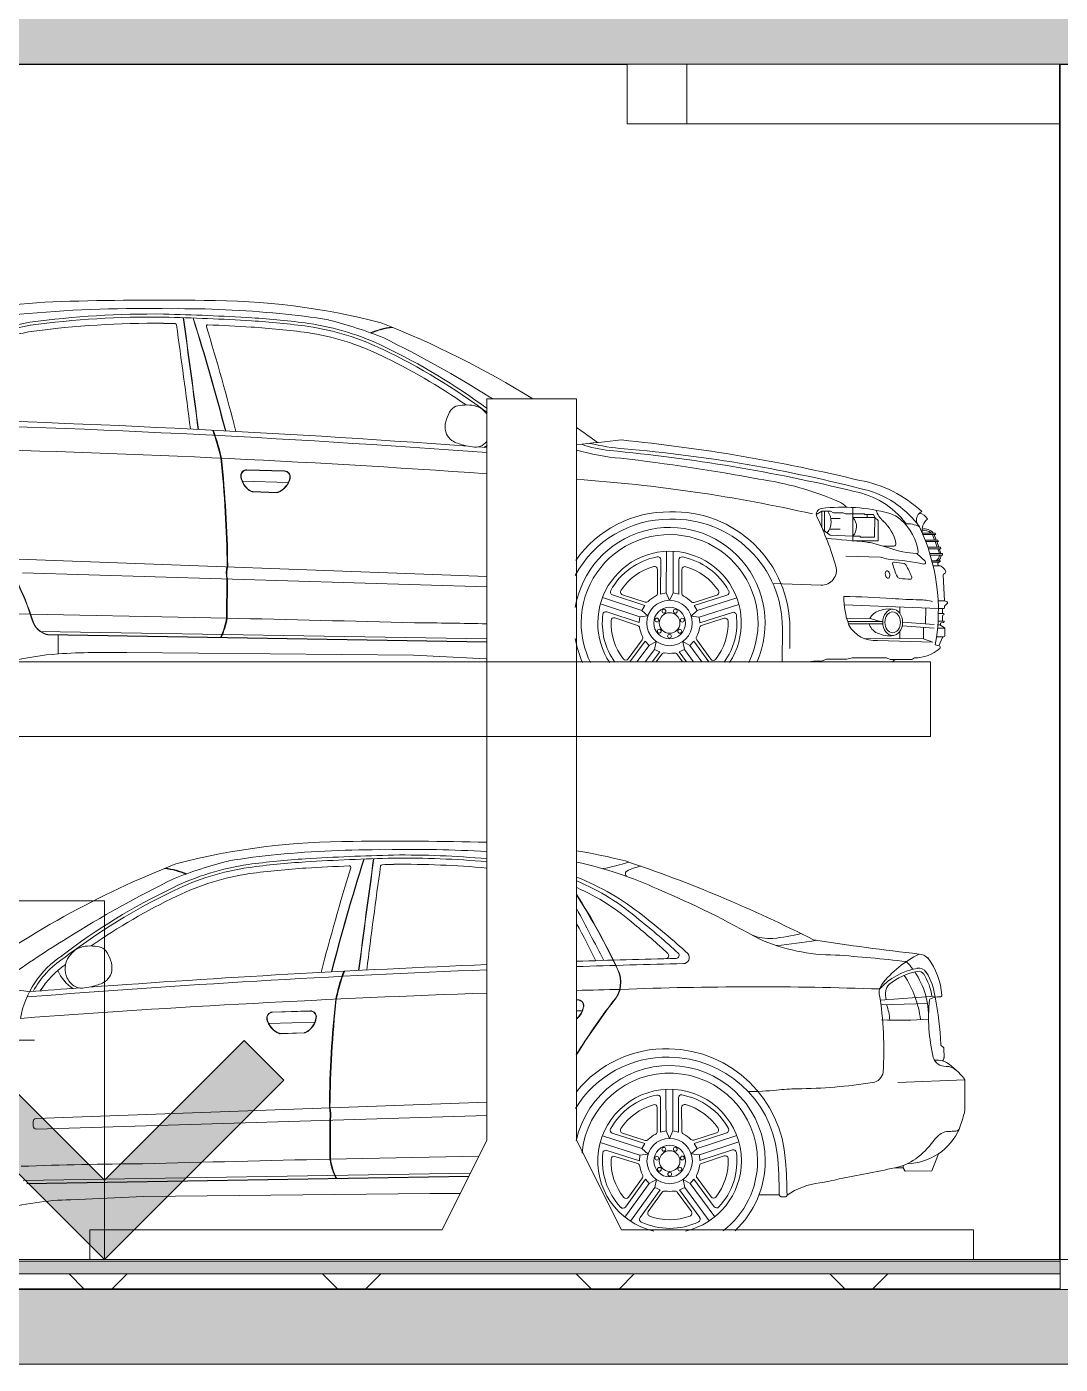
# Model space of a CAD drawing. Header units: millimetres. Extents: x -37960 to 31006, y -24503 to 30326.
# Drawn here: x -27991 to -24533, y -10700 to -6225 of the extents above; entities that cross this region are included whole.
import ezdxf

# ---------------------------------------------------------------- set-up
doc = ezdxf.new("R2010")
doc.units = ezdxf.units.MM
for name, color, linetype, lineweight in [('Высотные отметки', 7, 'Continuous', 9), ('Общие ребра', 7, 'Continuous', 9), ('Отделка 1 _4_-1', 7, 'Continuous', 9), ('Отделка 2 _5_-1', 7, 'Continuous', 9), ('Перекрытия', 7, 'Continuous', 9), ('Стены', 7, 'Continuous', 9), ('Структура _1_', 7, 'Continuous', 18), ('Фундамент несущей конструкции', 7, 'Continuous', 9), ('Штриховка разреза-3', 7, 'Continuous', 9)]:
    doc.layers.add(name, color=color, linetype=linetype, lineweight=lineweight)
doc.layers.add('Парковка-1', color=7, linetype='Continuous', lineweight=9, true_color=0xaaaaaa)
doc.layers.add('Элементы узлов-1', color=7, linetype='Continuous', lineweight=9, true_color=0xaaaaaa)
pattern_1 = [(45, (-3145.5, 6475), (-424.264, 424.264), [600, -100, 20, -100]), (45, (-3145.5, 6899), (-424.264, 424.264), [])]

# ---------------------------------------------------------------- blocks, each defined once
blk = doc.blocks.new('Стена монолитная - Стена монолитная-463893-Разрез 3-3')
at = {"layer": 'Стены'}
for p, q in [((-30394.7, -10450), (-25738.1, -10450)), ((-25287.6, -10450), (-26072.6, -10450)), ((-26072.6, -10450), (-25832.1, -10450)), ((-25832.1, -10450), (-26022.9, -10450)), ((-25738.1, -10450), (-25422.7, -10450)), ((-25665, -10450), (-25287.6, -10450)), ((-25287.4, -10450), (-21692.9, -10450)), ((-24772.7, -10450), (-25287.3, -10450)), ((-21692.9, -10450), (-24771.9, -10450))]:
    blk.add_line(p, q, dxfattribs=at)
blk = doc.blocks.new('Стена наружная на отм_-10_450 - Стена наружная на отм_-10_450-507337-Разрез 3-3')
at = {"layer": 'Фундамент несущей конструкции'}
for p, q in [((-29534.9, -6350), (-26847.7, -6350)), ((-26847.7, -6350), (-26775, -6350)), ((-26775, -6350), (-25623.3, -6350)), ((-25802.7, -6350), (-26171, -6350)), ((-26171, -6350), (-25988.3, -6350)), ((-21042.9, -6350), (-25802.5, -6350)), ((-25769.8, -6350), (-21237.9, -6350)), ((-25623.3, -10450), (-29534.9, -10450)), ((-25988.3, -10450), (-26171, -10450)), ((-26171, -10450), (-25802.7, -10450)), ((-25802.5, -10450), (-21042.9, -10450)), ((-21237.9, -10450), (-25769.8, -10450))]:
    blk.add_line(p, q, dxfattribs=at)
blk = doc.blocks.new('Прк_Свб_Механизированная парковка_Параллельная - Прк_Свб_Механизированная парковка_Параллельная-8473315-Разрез 3-3')
at = {"layer": 'Парковка-1'}
for p, q in [((-26151.5, -7470), (-26451.5, -7470)), ((-26451.5, -7470), (-26451.5, -8350)), ((-26151.5, -7470), (-26451.5, -7470)), ((-26451.5, -7470), (-26451.5, -9950)), ((-26151.5, -8350), (-26151.5, -7470)), ((-26151.5, -9950), (-26151.5, -7470)), ((-28973.5, -8350), (-26451.5, -8350)), ((-28973.5, -8350), (-26451.5, -8350)), ((-26151.5, -8350), (-24967.5, -8350)), ((-26151.5, -8350), (-24967.5, -8350)), ((-24967.5, -8350), (-24967.5, -8539.9)), ((-24967.5, -8350), (-24967.5, -8600)), ((-28973.5, -8600), (-26451.5, -8600)), ((-26451.5, -8600), (-26451.5, -9950)), ((-26151.5, -8600), (-24967.5, -8600)), ((-26151.5, -9950), (-26151.5, -8600)), ((-26451.5, -9950), (-26601.5, -10250)), ((-26451.5, -9950), (-26601.5, -10250)), ((-26001.5, -10250), (-26151.5, -9950)), ((-26001.5, -10250), (-26151.5, -9950)), ((-26601.5, -10250), (-27779.5, -10250)), ((-27779.5, -10250), (-27779.5, -10350)), ((-26601.5, -10250), (-27779.5, -10250)), ((-27779.5, -10250), (-27779.5, -10350)), ((-24823.5, -10250), (-26001.5, -10250)), ((-24823.5, -10250), (-26001.5, -10250)), ((-24823.5, -10350), (-24823.5, -10250)), ((-24823.5, -10350), (-24823.5, -10250)), ((-27779.5, -10350), (-24823.5, -10350)), ((-27779.5, -10350), (-24823.5, -10350))]:
    blk.add_line(p, q, dxfattribs=at)
at = {"layer": 'Элементы узлов-1'}
for p, q in [((-26451.5, -9950), (-26451.5, -7470)), ((-26451.5, -7470), (-26151.5, -7470)), ((-26151.5, -7470), (-26151.5, -9950)), ((-26482, -7630.7), (-26451.5, -7632.9)), ((-27128.6, -7711.3), (-27254.4, -7707.4)), ((-27128.6, -7712.3), (-27254.4, -7708.4)), ((-27115.7, -7749.6), (-27269.8, -7744.9)), ((-27154.1, -7783), (-27235, -7780.5)), ((-27154.1, -7784), (-27235, -7781.5)), ((-25349.1, -7856.5), (-25330.1, -7846.1)), ((-25330.1, -7846.1), (-25330.3, -7901.8)), ((-25330.1, -7846.1), (-25301.9, -7846.2)), ((-25321.3, -7846.2), (-25321.6, -7911.7)), ((-25301.9, -7846.2), (-25291.5, -7850.8)), ((-25268.8, -7870.1), (-25300.5, -7870)), ((-25291.5, -7850.8), (-25259.3, -7850.9)), ((-25259.3, -7850.9), (-25251.4, -7854.4)), ((-25251.4, -7854.4), (-25226.8, -7854.5)), ((-25226.7, -7833.4), (-25227.1, -7944.8)), ((-25226.8, -7854.5), (-25187.7, -7854.6)), ((-25153.8, -7867.4), (-25226.8, -7867.1)), ((-25187.7, -7854.6), (-25187.7, -7856.8)), ((-25187.7, -7856.8), (-25157.5, -7857)), ((-25179.2, -7856.9), (-25179.3, -7867.3)), ((-25157.5, -7857), (-25153.8, -7867.4)), ((-25153.8, -7867.4), (-25154.1, -7932.8)), ((-25142.3, -7876.7), (-25153.8, -7867.4)), ((-25302.4, -7925.5), (-25328, -7907.1)), ((-25269, -7906.5), (-25305.2, -7906.4)), ((-25142.5, -7945.1), (-25142.3, -7876.7)), ((-24950.9, -7919), (-24994.6, -7918.9)), ((-24949.1, -7924), (-24950.9, -7919)), ((-25227.1, -7929.1), (-25302.4, -7925.5)), ((-25202.6, -7929.2), (-25227.1, -7929.1)), ((-25227.1, -7944.8), (-25142.5, -7945.1)), ((-25202.6, -7932.6), (-25202.6, -7929.2)), ((-25154.1, -7932.8), (-25202.6, -7932.6)), ((-25103.6, -7969.8), (-25160.2, -7953.1)), ((-25089.2, -7963.4), (-25125.8, -7963.2)), ((-24992.4, -7923.9), (-24949.1, -7924)), ((-24942.5, -7942.8), (-24984.8, -7942.6)), ((-24982.9, -7947.6), (-24940.8, -7947.8)), ((-24959.8, -7924), (-24953.1, -7942.7)), ((-24954.5, -7924), (-24947.8, -7942.8)), ((-24951.4, -7947.8), (-24944.8, -7966.5)), ((-24946.1, -7947.8), (-24939.4, -7966.5)), ((-24940.8, -7947.8), (-24942.5, -7942.8)), ((-26451.5, -8064), (-28018.3, -8006.4)), ((-25870, -8123.3), (-25869.5, -8008.6)), ((-25850.5, -7980.1), (-25851, -8119.1)), ((-25828.4, -8119.2), (-25827.9, -7980.2)), ((-25809.5, -8123.5), (-25809.1, -8008.8)), ((-25134.2, -7999.9), (-25250.6, -7996.6)), ((-25013, -7987.7), (-24985.3, -8012.6)), ((-24934.1, -7966.6), (-24976.1, -7966.4)), ((-24974.4, -7971.4), (-24932.4, -7971.6)), ((-24969.2, -7987.7), (-24927, -7987.8)), ((-24967.7, -7992.7), (-24926.5, -7992.8)), ((-24943, -7971.5), (-24937.2, -7987.8)), ((-24937.7, -7971.5), (-24933.3, -7984)), ((-24932.4, -7971.6), (-24934.1, -7966.6)), ((-28005.2, -8052.3), (-26451.5, -8099.4)), ((-25880.6, -8120.6), (-25880.3, -8040.9)), ((-25798.9, -8120.9), (-25798.6, -8041.2)), ((-24962.4, -8011.4), (-24933.5, -8011.5)), ((-24961.1, -8016.4), (-24939.2, -8016.5)), ((-24958, -8028.9), (-24933.9, -8029)), ((-24942.8, -8022.4), (-24942.7, -8023.6)), ((-27321.8, -8072.4), (-27322.3, -8203.8)), ((-27319.8, -8072.4), (-27320.3, -8203.8)), ((-25494.4, -8087.9), (-25333.6, -8093.5)), ((-24924.8, -8060.1), (-24919.7, -8145.8)), ((-26064.4, -8134.3), (-25932.4, -8177.8)), ((-25922.5, -8161.1), (-26031.4, -8125.3)), ((-25921.6, -8150.2), (-25997.4, -8125.3)), ((-25851, -8119.1), (-25870, -8123.3)), ((-25851, -8119.1), (-25839.8, -8144.1)), ((-25839.8, -8144.1), (-25828.4, -8119.2)), ((-25828.4, -8119.2), (-25809.5, -8123.5)), ((-25758.1, -8150.8), (-25682.1, -8126.5)), ((-25757.3, -8161.8), (-25648.1, -8126.7)), ((-25615.1, -8136), (-25747.5, -8178.5)), ((-27320.3, -8203.8), (-28090.7, -8188.3)), ((-25939.5, -8199.2), (-26071.5, -8155.8)), ((-25941.3, -8218.5), (-26050.3, -8182.7)), ((-25932.4, -8177.8), (-25922.5, -8161.1)), ((-25932.4, -8177.8), (-25912.3, -8196.3)), ((-25747.5, -8178.5), (-25767.8, -8196.9)), ((-25747.5, -8178.5), (-25757.3, -8161.8)), ((-25740.6, -8200), (-25608.2, -8157.6)), ((-25738.9, -8219.3), (-25629.6, -8184.3)), ((-25255.9, -8158.6), (-24940.7, -8171.9)), ((-25069.6, -8166.4), (-25069.7, -8187.3)), ((-24983.2, -8170.1), (-24983.4, -8222.5)), ((-24919.7, -8145.8), (-24941.5, -8145.7)), ((-24923.8, -8171.3), (-24940.7, -8171.5)), ((-24926.8, -8187.7), (-24940.7, -8187.6)), ((-24926.7, -8174.3), (-24926.8, -8187.7)), ((-24926.8, -8187.7), (-24924.7, -8187.7)), ((-24922.7, -8171.3), (-24923.8, -8171.3)), ((-24919.7, -8164.1), (-24919.8, -8168.4)), ((-24919.7, -8145.8), (-24911.8, -8148.9)), ((-24910.7, -8153.7), (-24918.8, -8162.1)), ((-25947.2, -8227.8), (-26022.9, -8202.9)), ((-25939.5, -8199.2), (-25941.3, -8218.5)), ((-25912.3, -8196.3), (-25939.5, -8199.2)), ((-25767.8, -8196.9), (-25740.6, -8200)), ((-25740.6, -8200), (-25738.9, -8219.3)), ((-25733.1, -8228.6), (-25657.2, -8204.3)), ((-25169.5, -8204.4), (-25247.5, -8204.2)), ((-25126.9, -8215), (-25244.3, -8214.6)), ((-25126.7, -8222.8), (-25241.6, -8222.4)), ((-24955, -8237.1), (-25061.7, -8229.4)), ((-24955, -8224.6), (-25060.5, -8217)), ((-24934.1, -8226.1), (-24942.4, -8226)), ((-24941.6, -8214.3), (-24923.9, -8214.3)), ((-24934.1, -8222.6), (-24934.1, -8226.1)), ((-24932.5, -8228.7), (-24921, -8234.9)), ((-24924.4, -8218.8), (-24931.4, -8219.7)), ((-24926.8, -8195.9), (-24926.8, -8211.3)), ((-24923.9, -8214.3), (-24921.8, -8214.3)), ((-24921.8, -8214.3), (-24921.8, -8215.9)), ((-24921.7, -8190.7), (-24921.7, -8190.9)), ((-26451.5, -8272.7), (-27946.7, -8247.9)), ((-26451.5, -8283.2), (-27920.6, -8258.8)), ((-26451.5, -8284.2), (-27920.6, -8259.8)), ((-27885.6, -8260.4), (-27885.9, -8323.3)), ((-25931.7, -8276), (-25978.9, -8340.3)), ((-25748.9, -8276.7), (-25702.3, -8341.4)), ((-25463.1, -8350), (-25462.6, -8237.2)), ((-25437.8, -8237.3), (-25438, -8304.7)), ((-24991, -8272.6), (-25189.2, -8271.8)), ((-25143.9, -8278.1), (-24959.6, -8283.6)), ((-25069.9, -8248.5), (-25070, -8272.3)), ((-24991, -8272.6), (-24990.9, -8234.5)), ((-24959.6, -8283.6), (-24991, -8272.6)), ((-24923.5, -8266.2), (-24946.6, -8266.1)), ((-24943.3, -8237.4), (-24919.5, -8237.5)), ((-24927.3, -8268.1), (-24938.8, -8296.2)), ((-24922.6, -8266.2), (-24924.5, -8266.2)), ((-24919.5, -8237.5), (-24919.6, -8263.2)), ((-27656.3, -8318.9), (-26696.5, -8328.1)), ((-25921.6, -8280.2), (-25972.7, -8350)), ((-25908.9, -8294.8), (-25949.3, -8350)), ((-25908.9, -8294.8), (-25921.6, -8280.2)), ((-25921.3, -8350), (-25890.6, -8308.1)), ((-25885, -8281.3), (-25908.9, -8294.8)), ((-25872.8, -8315.9), (-25897.8, -8350)), ((-25890.6, -8308.1), (-25885, -8281.3)), ((-25890.6, -8308.1), (-25872.8, -8315.9)), ((-25790.3, -8308.5), (-25808.1, -8316.1)), ((-25808.1, -8316.1), (-25783.7, -8350)), ((-25771.9, -8295.3), (-25795.7, -8281.7)), ((-25795.7, -8281.7), (-25790.3, -8308.5)), ((-25790.3, -8308.5), (-25760.4, -8350)), ((-25771.9, -8295.3), (-25759.1, -8280.8)), ((-25732.5, -8350), (-25771.9, -8295.3)), ((-25759.1, -8280.8), (-25709.2, -8350)), ((-24937.9, -8296.4), (-24950.9, -8293.5)), ((-28973.5, -8350), (-24967.5, -8350)), ((-26696.5, -8328.1), (-26453.3, -8339.3)), ((-25865.8, -8324.3), (-25884.6, -8350)), ((-25815.2, -8324.5), (-25796.8, -8350)), ((-25315, -8341.3), (-25329.7, -8346.6)), ((-25246.8, -8341), (-25311.6, -8340.8)), ((-25228.8, -8336.4), (-25246.8, -8341)), ((-25116.2, -8336.8), (-25228.8, -8336.4)), ((-25104.2, -8341.1), (-25112.2, -8337.6)), ((-25082.2, -8342), (-25100.3, -8341.9)), ((-25089.4, -8345.2), (-25091.7, -8347.6)), ((-25029.6, -8341.5), (-25082.2, -8342)), ((-24967.5, -8350), (-24967.5, -8600)), ((-24967.5, -8600), (-28973.5, -8600)), ((-26151.5, -9480.3), (-26147.9, -9480.2)), ((-26151.5, -9481.3), (-26147.9, -9481.2)), ((-25135.1, -9482.3), (-24951.8, -9468.9)), ((-27168.4, -9521.5), (-27042.6, -9517.6)), ((-27168.4, -9522.5), (-27042.6, -9518.6)), ((-26151.5, -9517.2), (-26132.1, -9516.6)), ((-26151.5, -9518.2), (-26132.5, -9517.6)), ((-25133, -9497.4), (-24977.1, -9493.1)), ((-27181.3, -9559.8), (-27027.2, -9555)), ((-28064.9, -9615.8), (-27964.9, -9615.4)), ((-27142.9, -9593.1), (-27062, -9590.6)), ((-27142.9, -9594.1), (-27062, -9591.6)), ((-24923.8, -9639.8), (-24931, -9633.9)), ((-24921.8, -9673.5), (-24922, -9643.7)), ((-24940.7, -9682.7), (-24953.4, -9682.8)), ((-24852.5, -9748.7), (-25076.2, -9757.2)), ((-24852.1, -9845.4), (-24852.5, -9748.7)), ((-25851.6, -9919.3), (-25852.1, -9780.3)), ((-25829.5, -9780.2), (-25829, -9919.2)), ((-27959.9, -9878.3), (-26451.5, -9822.9)), ((-25881.1, -9921), (-25881.4, -9841.3)), ((-25870.5, -9923.6), (-25870.9, -9808.9)), ((-25810.1, -9923.4), (-25810.5, -9808.7)), ((-25799.4, -9920.7), (-25799.7, -9841)), ((-27969.5, -9903), (-27969.6, -9888.4)), ((-26451.5, -9867.2), (-27959.2, -9913)), ((-26977.2, -9882.5), (-26976.7, -10013.9)), ((-26975.2, -9882.5), (-26974.7, -10013.9)), ((-25922.7, -9961.9), (-26031.9, -9926.8)), ((-25921.9, -9950.9), (-25997.9, -9926.6)), ((-25851.6, -9919.3), (-25870.5, -9923.6)), ((-25840.2, -9944.2), (-25851.6, -9919.3)), ((-25829, -9919.2), (-25840.2, -9944.2)), ((-25829, -9919.2), (-25810.1, -9923.4)), ((-25758.4, -9950.3), (-25682.6, -9925.4)), ((-25757.6, -9961.2), (-25648.6, -9925.4)), ((-25615.6, -9934.4), (-25747.6, -9977.9)), ((-26601.5, -10250), (-26451.5, -9950)), ((-26151.5, -9950), (-26001.5, -10250)), ((-25939.4, -10000.1), (-26071.8, -9957.7)), ((-26064.9, -9936.1), (-25932.5, -9978.6)), ((-25932.5, -9978.6), (-25922.7, -9961.9)), ((-25932.5, -9978.6), (-25912.2, -9997)), ((-25747.6, -9977.9), (-25767.8, -9996.4)), ((-25747.6, -9977.9), (-25757.6, -9961.2)), ((-25740.5, -9999.3), (-25608.5, -9955.9)), ((-26976.7, -10013.9), (-26478.5, -10003.9)), ((-25941.1, -10019.4), (-26050.4, -9984.4)), ((-25946.9, -10028.7), (-26022.9, -10004.4)), ((-25939.4, -10000.1), (-25941.1, -10019.4)), ((-25912.2, -9997), (-25939.4, -10000.1)), ((-25767.8, -9996.4), (-25740.5, -9999.3)), ((-25740.5, -9999.3), (-25738.7, -10018.6)), ((-25738.7, -10018.6), (-25629.7, -9982.8)), ((-25732.8, -10027.9), (-25657.1, -10003)), ((-24962.5, -10053.4), (-24940.7, -9995.8)), ((-28003.4, -10085.5), (-26506.8, -10060.6)), ((-25086.6, -10043), (-25058.4, -10042.9)), ((-25058.4, -10042.9), (-25058.4, -10034.8)), ((-25058.4, -10042.9), (-25051.7, -10053.7)), ((-25051.7, -10053.7), (-24962.5, -10053.4)), ((-27991, -10095.7), (-26512.1, -10071.2)), ((-27991, -10096.7), (-26512.6, -10072.2)), ((-25989.3, -10208.1), (-25908.1, -10095.4)), ((-25920.9, -10080.9), (-25988, -10173.9)), ((-25931.1, -10076.8), (-25977.7, -10141.5)), ((-25889.7, -10108.6), (-25971, -10221.4)), ((-25908.1, -10095.4), (-25920.9, -10080.9)), ((-25908.1, -10095.4), (-25884.3, -10081.8)), ((-25884.3, -10081.8), (-25889.7, -10108.6)), ((-25889.7, -10108.6), (-25871.9, -10116.2)), ((-25789.4, -10108.2), (-25807.2, -10116)), ((-25789.4, -10108.2), (-25795, -10081.4)), ((-25795, -10081.4), (-25771.2, -10094.9)), ((-25707.3, -10220.4), (-25789.4, -10108.2)), ((-25771.2, -10094.9), (-25758.4, -10080.3)), ((-25771.2, -10094.9), (-25689, -10207)), ((-25758.4, -10080.3), (-25690.7, -10172.8)), ((-25748.3, -10076.1), (-25701.2, -10140.4)), ((-27600.5, -10138.2), (-27843.7, -10149.5)), ((-26640.7, -10129.1), (-27600.5, -10138.2)), ((-25871.9, -10116.2), (-25939, -10209.3)), ((-25864.8, -10124.6), (-25911.4, -10189.3)), ((-25814.2, -10124.4), (-25767.1, -10188.7)), ((-25807.2, -10116), (-25739.4, -10208.5)), ((-25473.8, -10133.2), (-25540.8, -10133.5)), ((-25470.1, -10137.8), (-25473.8, -10133.2)), ((-25466.2, -10139.7), (-25451.9, -10139.6)), ((-27779.5, -10350), (-27779.5, -10250)), ((-27779.5, -10250), (-26601.5, -10250)), ((-26001.5, -10250), (-24823.5, -10250)), ((-24823.5, -10250), (-24823.5, -10350)), ((-24823.5, -10350), (-27779.5, -10350))]:
    blk.add_line(p, q, dxfattribs=at)
for centre, radius in [((-25840.1, -8220), 76), ((-25840.1, -8220), 53.1), ((-25840.1, -8220), 34.5), ((-25859, -8180.5), 6.42), ((-25820.9, -8180.6), 6.42), ((-25882.8, -8210.1), 6.42), ((-25797.4, -8210.5), 6.42), ((-25874.5, -8247.2), 6.42), ((-25840.3, -8263.9), 6.42), ((-25806, -8247.5), 6.42), ((-25839.9, -10020.2), 76), ((-25839.9, -10020.2), 53.1), ((-25859.1, -9980.7), 6.42), ((-25821, -9980.6), 6.42), ((-25882.7, -10010.6), 6.42), ((-25839.9, -10020.2), 34.5), ((-25797.2, -10010.2), 6.42), ((-25874.1, -10047.6), 6.42), ((-25839.7, -10064), 6.42), ((-25805.5, -10047.3), 6.42)]:
    blk.add_circle(centre, radius, dxfattribs=at)
for centre, radius, start, end in [((-27797.3, -9241.6), 2099, 92.1582, 104.1138), ((-27549.2, -19325.8), 12186.1, 89.28871, 91.5384), ((-27390.2, -9457.7), 2317.1, 75.3613, 90.1898), ((-27848.6, -8557.5), 1380.3, 95.7117, 114.4068), ((-27597.2, -11725.6), 4558.1, 88.872, 94.8926), ((-27566.2, -10294.9), 3108.9, 89.3918, 97.6584), ((-27566.2, -10294.9), 3098.7, 89.3932, 97.6554), ((-27744.5, -15645.6), 8451.8, 86.57136, 88.56858), ((-27744.5, -15645.6), 8462, 86.5712, 88.56908), ((-27482.5, -10629.6), 3461.4, 84.403, 90.4141), ((-56537.7, -11289.7), 29356.5, 7.275, 8.01126), ((-56537.7, -11289.7), 29357.5, 7.275, 8.01126), ((-35095.7, -9603.6), 8029.3, 14.61775, 17.42027), ((-35095.7, -9603.6), 8030.3, 14.61775, 17.42027), ((-27420.3, -10014.4), 2821.5, 82.402, 86.3029), ((-27316.1, -9137.6), 1960.4, 80.1519, 84.9916), ((-27835.1, -8050.1), 848.9, 99.8604, 128.8215), ((-27846.2, -7989.6), 777.1, 99.8418, 130.9646), ((-27852.4, -7969.8), 735.7, 99.6573, 105.5026), ((-27566.2, -10294.9), 3077.8, 89.396, 97.6487), ((-27744.5, -15645.6), 8430.9, 88.30274, 88.56756), ((-27494.9, -7223.3), 5, 7.9631, 88.3027), ((-56563.4, -11289.6), 29356.5, 7.27738, 7.96315), ((-27385.1, -7227.3), 5, 87.555, 196.9956), ((-35486.1, -9703.4), 8466, 14.53356, 16.99562), ((-27744.5, -15645.6), 8430.9, 86.57169, 87.55501), ((-27420.3, -10014.4), 2790.5, 82.4061, 86.3014), ((-27420.3, -10014.4), 2811.3, 82.4033, 86.3024), ((-27172.2, -8069.6), 830, 63.9665, 81.6427), ((-27172.2, -8069.6), 850.9, 63.9734, 81.652), ((-27172.2, -8069.6), 861.1, 63.9767, 81.6565), ((-27333.9, -8605.6), 1443.3, 68.1429, 75.8373), ((-26721.8, -7554.6), 328.6, 98.4667, 111.4073), ((-26721.8, -7554.6), 326.9, 97.9597, 111.0677), ((-27971.5, -10178.8), 3184.5, 58.2986, 68.5048), ((-28523.2, -10779.3), 3914.6, 57.8721, 63.8284), ((-27683, -9160.9), 2034.9, 55.1776, 64.5297), ((-27683, -9160.9), 2055.8, 53.1728, 64.5269), ((-27683, -9160.9), 2066, 53.3787, 64.5255), ((-27795.1, -9704.4), 2617.6, 58.6158, 58.8555), ((-29403.1, -46927.2), 39388, 85.70228, 88.69112), ((-29488.3, -48221.4), 40701.9, 85.80934, 88.57896), ((-27988.9, -7806.3), 661.6, 11.9977, 20.4202), ((-27988.9, -7806.3), 663.6, 11.9977, 20.4202), ((-24263.8, -24176.5), 16659.9, 95.98761, 96.50617), ((-27971.5, -10178.8), 3184.5, 53.5917, 55.112), ((-26598, -13540.2), 5962.7, 76.47339, 84.25932), ((-29138.3, -45987.5), 38361.2, 85.98361, 88.73739), ((-26533.3, -7520.6), 133.5, 303.2297, 308.2323), ((-25943.4, -6929.3), 741.8, 253.673, 265.3927), ((-26004.3, -7251.3), 393.1, 250.5568, 264.7454), ((-25927.6, -6839.4), 800.2, 256.9513, 265.3746), ((-26580.6, -13389.2), 5771.8, 76.39047, 84.62896), ((-26408.7, -12527.4), 4908.1, 75.4338, 85.1315), ((-30949.8, -8062.6), 3629.4, 0.5305, 6.2311), ((-30949.8, -8062.6), 3631.4, 0.5305, 6.2311), ((-26834.3, -14744.3), 7124.4, 79.5458, 83.29931), ((-27255, -7727.4), 20, 88.2298, 188.791), ((-27207.4, -7720.1), 68.2, 188.791, 241.975), ((-27255, -7727.4), 19, 88.2298, 188.791), ((-27207.4, -7720.1), 67.2, 188.791, 241.975), ((-27176.1, -7720.2), 67.2, 292.539, 346.6464), ((-27176.1, -7720.2), 68.2, 292.539, 346.6464), ((-27129.2, -7731.3), 20, 346.6464, 88.2298), ((-27129.2, -7731.3), 19, 346.6464, 88.2298), ((-26493.9, -12844.3), 5116.1, 77.2142, 86.1602), ((-25685.1, -8755.2), 1027, 66.3156, 81.9661), ((-27234.7, -7771.5), 10, 241.975, 268.2298), ((-27234.7, -7771.5), 9, 241.975, 268.2298), ((-27153.8, -7774), 9, 268.2298, 292.539), ((-27153.8, -7774), 10, 268.2298, 292.539), ((-25278.5, -8064.2), 290.2, 37.9655, 78.866), ((-25277.6, -8148.7), 412.5, 47.0226, 79.6322), ((-25267.6, -8088.5), 325.2, 35.8472, 73.318), ((-25297.6, -7873.5), 64, 39.8143, 66.9297), ((-25842.7, -8226.9), 354, 89.3725, 152.0819), ((-25842.7, -8226.9), 378.8, 89.3725, 145.2515), ((-25826.4, -8236.5), 388.6, 359.8859, 91.9498), ((-25826.4, -8236.5), 363.8, 359.8859, 91.9498), ((-25329.1, -7856.5), 20, 96.8564, 205.7744), ((-26314.2, -8332.2), 1074, 16.374, 25.7744), ((-25260.4, -8427.9), 595.5, 74.9656, 96.8564), ((-25357.7, -7881.1), 58.2, 320.5258, 36.7611), ((-25259.1, -7898), 44.7, 315.8783, 43.6827), ((-25072.5, -7818.7), 80.2, 197.6055, 228.2057), ((-25131.9, -7949.4), 100, 47.7754, 74.9656), ((-25184.5, -8007.4), 178.3, 8.1932, 47.7754), ((-24983.7, -7875), 30.8, 114.483, 228.5873), ((-25006.7, -7885), 31.9, 23.3584, 87.6428), ((-24946.8, -7910.1), 48.6, 128.9508, 190.4854), ((-25840.1, -8220), 319.8, 335.8085, 170.75), ((-25219.1, -7982.7), 139.7, 12.3754, 48.2057), ((-25045.4, -7974.4), 86.8, 61.5332, 94.4547), ((-25675.5, -8167.4), 686.3, 24.0588, 24.2395), ((-25592.3, -8178.4), 651.6, 349.8306, 25.4842), ((-24987.2, -7942.9), 32.9, 46.5946, 104.4748), ((-24987.2, -7942.9), 37.9, 39.0473, 102.2609), ((-25840.1, -8220), 295.9, 333.5453, 179.7805), ((-26573.1, -22099.9), 14219, 84.37232, 84.92721), ((-25188.5, -8049), 100, 73.5476, 84.3723), ((-25091.4, -7954.6), 9.01, 283.9366, 12.3754), ((-25840.1, -8220), 240.1, 326.5089, 179.7805), ((-25840.1, -8220), 225.1, 100.5528, 151.0082), ((-25879.5, -8008.6), 10, 359.7805, 100.5528), ((-25799.1, -8008.9), 10, 79.0082, 179.7805), ((-25840.1, -8220), 225.1, 28.5528, 79.0082), ((-25136.4, -8029.7), 29.8, 69.4275, 85.7735), ((-25095.3, -7920.2), 87, 249.4275, 265.4556), ((-24992.3, -7644.3), 344, 251.1193, 266.5034), ((-25177.7, -8956.3), 952.3, 78.6229, 85.4556), ((-25013, -7982.7), 5, 266.5034, 8.1932), ((-24957.3, -7992.1), 20.8, 291.4948, 357.9556), ((-24954.7, -7993), 23.2, 306.8757, 0.3863), ((-24954.7, -7993), 23.2, 12.8594, 22.0355), ((-24954.7, -7993), 28.2, 0.2788, 10.508), ((-27212.7, -8054.1), 110.6, 167.2119, 189.2482), ((-27212.7, -8054.1), 108.6, 167.2119, 189.2482), ((-27323.5, -8029), 5, 347.2119, 0.5305), ((-25840.1, -8220), 196.1, 105.6399, 145.9211), ((-25890.3, -8040.8), 10, 359.7805, 105.6399), ((-25788.6, -8041.2), 10, 73.9211, 179.7805), ((-25840.1, -8220), 196.1, 33.6399, 73.9211), ((-25331.8, -8043.6), 50, 267.9823, 16.374), ((-25089, -8021), 5, 82.5783, 194.7903), ((-24860.9, -7960.8), 240.9, 194.7903, 205.7224), ((-25182.3, -8737.3), 727.3, 79.9744, 82.5783), ((-25057.4, -8030.9), 10, 27.879, 79.9744), ((-25469.7, -8249), 476.4, 22.5008, 27.879), ((-24989.1, -8016.9), 5.81, 263.3853, 47.9962), ((-24937.9, -8021.6), 5, 120.3231, 189.3587), ((-24937.7, -8022.8), 5, 189.3587, 259.1998), ((-24954.7, -7993), 28.2, 300.3231, 318.7773), ((-24944.1, -8056), 28.9, 14.1841, 79.1998), ((-24919.9, -8059.8), 5, 104.438, 183.4692), ((-24922.8, -8048.5), 6.71, 284.438, 355.7771), ((-28893.4, -8507.9), 968, 17.9298, 26.2574), ((-28893.4, -8507.9), 969, 17.9298, 26.2565), ((-27324.8, -8072.4), 5, 359.7204, 9.2482), ((-25068.9, -8061), 10, 205.7224, 266.3648), ((-25171.6, -9676.4), 1608.6, 85.116, 86.3648), ((-25034.2, -8068.6), 5, 265.116, 22.5008), ((-26028.3, -8115.8), 10, 151.0082, 251.7805), ((-25994.3, -8115.8), 10, 145.9211, 251.7805), ((-25840.1, -8220), 101.5, 116.9108, 134.6502), ((-25890.6, -8120.6), 10, 296.9108, 359.7805), ((-25788.9, -8121), 10, 179.7805, 242.6502), ((-25840.1, -8220), 101.5, 44.9108, 62.6502), ((-25685.2, -8117), 10, 287.7805, 33.6399), ((-25651.1, -8117.2), 10, 287.7805, 28.5528), ((-24993.4, -8133.2), 263.7, 179.6064, 200.7522), ((-25265.7, -10359.4), 2228, 85.6237, 89.7805), ((-24992.5, -6938), 1204.3, 265.0828, 269.4704), ((-25004.2, -8301.8), 159.5, 73.861, 89.7805), ((-26053.4, -8192.2), 10, 71.7805, 172.5528), ((-25918.5, -8140.7), 10, 251.7805, 314.6502), ((-25761.1, -8141.3), 10, 224.9108, 287.7805), ((-25626.6, -8193.8), 10, 7.0082, 107.7805), ((-24923.7, -8174.3), 3, 91.8245, 179.7805), ((-24924.7, -8190.7), 3, 359.7805, 89.7805), ((-24922.8, -8168.3), 3, 271.8245, 358.1041), ((-24916.7, -8164.2), 3, 135.6656, 178.1041), ((-24912.9, -8151.7), 3, 315.6656, 68.5627), ((-27905.6, -8192.3), 69.1, 194.7912, 257.4669), ((-27905.6, -8192.3), 68.1, 194.7912, 257.4669), ((-27536.8, -8171.5), 216.7, 333.4116, 351.5167), ((-27536.8, -8171.5), 218.7, 333.4116, 351.5167), ((-32739.1, -243143.2), 235001.9, 88.525896, 88.67878), ((-26788.2, -22639), 14420.2, 88.66213, 89.62423), ((-25840.1, -8220), 295.9, 179.7805, 206.4659), ((-25840.1, -8220), 240.1, 179.7805, 213.4867), ((-25840.1, -8220), 225.1, 172.5528, 215.6815), ((-25840.1, -8220), 196.1, 177.6399, 217.9211), ((-26026.1, -8212.4), 10, 71.7805, 177.6399), ((-25950.3, -8237.3), 10, 8.9108, 71.7805), ((-25730.1, -8238.2), 10, 107.7805, 170.6502), ((-25840.1, -8220), 196.1, 321.6399, 1.9211), ((-25840.1, -8220), 225.1, 324.3107, 7.0082), ((-25654.1, -8213.8), 10, 1.9211, 107.7805), ((-25153.5, -8180.4), 98.1, 208.13, 275.615), ((-25108.5, -8050.3), 165.8, 248.4353, 263.6552), ((-24931.1, -8222.6), 3, 96.8348, 179.7805), ((-24931.1, -8226.1), 3, 179.7805, 241.7963), ((-24923.8, -8195.9), 3, 89.7805, 179.7805), ((-24923.8, -8211.3), 3, 179.7805, 269.7805), ((-24924.8, -8215.8), 3, 276.8348, 359.7805), ((-24923.7, -8190.9), 2, 269.7805, 359.7805), ((-25840.1, -8220), 319.8, 189.2354, 204.2942), ((-25840.1, -8220), 101.5, 188.9108, 206.6502), ((-25939.8, -8270.1), 10, 323.7805, 26.6502), ((-25740.8, -8270.8), 10, 152.9108, 215.7805), ((-25840.1, -8220), 101.5, 332.9108, 350.6502), ((-24924.5, -8269.2), 3, 89.7805, 157.7001), ((-24922.6, -8263.2), 3, 269.7805, 359.7805), ((-24922.5, -8237.5), 3, 359.7805, 61.7963), ((-27824.1, -9209.8), 888.7, 93.9446, 104.5364), ((-27722.8, -10870.3), 2552.2, 88.5076, 93.6481), ((-25857.7, -8330.2), 10, 80.9108, 143.7805), ((-25840.1, -8220), 101.5, 260.9108, 278.6502), ((-25823.3, -8330.3), 10, 35.7805, 98.6502), ((-25021.9, -8203.7), 133.1, 270.7421, 310.3375), ((-24939, -8301.3), 5, 310.3375, 77.3661), ((-25986.9, -8334.4), 10, 217.9211, 323.7805), ((-25694.2, -8335.5), 10, 215.7805, 321.6399), ((-25341.2, -8579.3), 232.3, 88.0815, 96.4241), ((-25333.1, -8337.2), 10, 268.0815, 289.5361), ((-25311.7, -8350.8), 10, 89.7805, 109.5361), ((-25116.2, -8346.8), 10, 66.6353, 89.7805), ((-25100.2, -8331.9), 10, 246.6353, 269.7805), ((-25099, -8340.9), 10, 293.7469, 317.4029), ((-25082.1, -8352), 10, 90.5711, 137.4029), ((-25030.8, -8332.3), 9.29, 277.388, 313.2727), ((-25020.1, -8342), 5.28, 90.0655, 145.4943), ((-26747.8, -21135.9), 12186.1, 88.60657, 90.71129), ((-26906.8, -11267.8), 2317.1, 89.8102, 104.6387), ((-26814.5, -12439.7), 3461.4, 89.5859, 95.597), ((-26699.8, -13535.7), 4558.1, 86.8768, 91.128), ((-26499.7, -11051.7), 2099, 75.8862, 80.4401), ((-26325.5, -11989), 3184.5, 111.4952, 126.4083), ((-27124.8, -9879.7), 861.1, 98.3435, 116.0233), ((-26963.1, -10415.7), 1443.3, 104.1627, 111.8571), ((-27124.8, -9879.7), 850.9, 98.348, 116.0266), ((-26980.9, -10947.7), 1960.4, 95.0084, 99.8481), ((-26876.7, -11824.5), 2821.5, 93.6971, 97.598), ((-26876.7, -11824.5), 2811.3, 93.6976, 97.5967), ((-26552.5, -17455.7), 8462, 91.43092, 93.4288), ((-26552.5, -17455.7), 8451.8, 91.43142, 93.42864), ((-26552.5, -17455.7), 8430.9, 92.44499, 93.42831), ((-18810.9, -11513.5), 8466, 163.00438, 165.46644), ((-19201.3, -11413.7), 8030.3, 162.57973, 165.38225), ((-19201.3, -11413.7), 8029.3, 162.57973, 165.38225), ((-26911.9, -9037.4), 5, 343.0044, 92.445), ((2240.7, -13099.8), 29357.5, 171.98874, 172.725), ((2240.7, -13099.8), 29356.5, 171.98874, 172.725), ((2266.4, -13099.7), 29356.5, 172.03685, 172.72262), ((-26802.1, -9033.5), 5, 91.6973, 172.0369), ((-26552.5, -17455.7), 8430.9, 91.43244, 91.69726), ((-26730.8, -12105), 3108.9, 84.8422, 90.6082), ((-26730.8, -12105), 3098.7, 84.8251, 90.6068), ((-26730.8, -12105), 3077.8, 84.79, 90.604), ((-26448.4, -10367.6), 1380.3, 65.5932, 77.5501), ((-26175.8, -8419.4), 632.4, 280.1872, 288.3288), ((-27457.2, -13401.8), 4625.3, 63.0163, 71.4775), ((-25897.9, -9220.8), 191.1, 101.66, 116.5726), ((-25773.8, -12589.4), 3914.6, 116.1716, 122.1279), ((-27575.2, -9364.8), 326.9, 68.9323, 82.0403), ((-27575.2, -9364.8), 328.6, 68.5927, 81.5333), ((-27124.8, -9879.7), 830, 98.3573, 116.0335), ((-26876.7, -11824.5), 2790.5, 93.6986, 97.5939), ((-26461.9, -9860.2), 848.9, 51.1785, 68.4973), ((-26450.8, -9799.7), 777.1, 49.0354, 67.2666), ((-25977.4, -9058.8), 10.7, 124.2564, 245.1596), ((-26614, -10971.1), 2066, 115.4745, 127.5478), ((-26614, -10971.1), 2055.8, 115.4731, 127.5478), ((-26444.6, -9779.9), 735.7, 48.5437, 66.4665), ((-27199.4, -12218.2), 3376.8, 60.5363, 66.9634), ((-26614, -10971.1), 2034.9, 115.4703, 124.8224), ((-27979.9, -10294.4), 2169, 24.9876, 32.4691), ((-27979.9, -10294.4), 2168, 24.9876, 32.4271), ((-33578.1, -13177.8), 8436.5, 26.99082, 28.3198), ((-27249.2, -10860.8), 2103.9, 46.8903, 51.5633), ((-27108, -10743.8), 1942.9, 46.8533, 52.6686), ((-29132.3, -10861), 3400, 26.3914, 28.7432), ((-27284, -10861.5), 2103.9, 46.8903, 50.9119), ((-25547.8, -8659.9), 617.4, 274.9224, 283.8726), ((-26501.9, -11514.6), 2617.6, 121.1445, 126.3775), ((-25507.5, -9135.8), 139.8, 245.7755, 275.2108), ((-25285.1, -8695), 635.8, 246.513, 269.9935), ((-26061.7, -4423.6), 4910.2, 276.7811, 278.3588), ((-24136.6, -1497.6), 7877.8, 261.0764, 263.67367), ((-27697.4, -9600.8), 320.2, 123.2655, 169.5346), ((-27697.4, -9600.8), 310, 123.2655, 151.4316), ((-24808.7, -50031.6), 40701.9, 91.42104, 91.8907), ((-25853.1, -9332.8), 10, 271.421, 46.4077), ((-25818.3, -9332.1), 10, 271.421, 46.4077), ((-25794.1, -9339.6), 20, 271.3089, 42.1008), ((-25647.9, -14520.5), 5202.4, 83.3803, 86.002), ((-24843.1, -9654.3), 364.6, 116.2949, 141.9933), ((-25010.3, -9377.1), 50, 46.5886, 83.4608), ((-25156.6, -9479.5), 227.7, 3.5749, 37.5373), ((-24893.9, -48737.3), 39388, 92.26653, 94.50863), ((-27684.1, -9616.9), 310, 124.7837, 147.5837), ((-27763.7, -9330.8), 133.5, 202.7469, 236.7703), ((-24808.7, -50031.6), 40701.9, 92.3133, 94.19066), ((-26308.1, -9616.5), 663.6, 159.5798, 168.0023), ((-26308.1, -9616.5), 661.6, 159.5798, 168.0023), ((-24893.9, -48737.3), 39388, 91.30888, 91.82982), ((-26097.9, -9422.3), 93.8, 316.7685, 27.7155), ((-26097.9, -9422.3), 94.8, 316.7685, 27.7155), ((-24968.3, -9603.4), 232.2, 100.8777, 136.8257), ((-24970.6, -9597), 215.2, 100.5953, 128.9707), ((-25238.6, -9537.4), 265.3, 36.8004, 44.103), ((-25239.1, -9537.6), 265.8, 358.3713, 34.3783), ((-25006.4, -9404.8), 30, 32.2958, 100.8777), ((-25006.4, -9404.8), 19.6, 32.2958, 100.8777), ((-25151.1, -9496.2), 190.8, 8.0208, 32.2958), ((-25151.1, -9496.2), 201.2, 7.0585, 32.2958), ((-30033.2, -25986.6), 16659.9, 82.92644, 84.01239), ((-24808.7, -50031.6), 40701.9, 94.23579, 94.47108), ((-25554.6, -21439.8), 12002.6, 88.00908, 92.14567), ((-25098.9, -9454.4), 40, 141.9933, 189.2634), ((-25087, -9453.1), 30, 128.9707, 175.9685), ((-25342.6, -9589.6), 344.9, 7.1076, 33.5241), ((-25158.7, -47797.6), 38361.2, 91.93141, 94.26591), ((-23347.2, -9872.7), 3631.4, 173.7689, 179.4695), ((-23347.2, -9872.7), 3629.4, 173.7689, 179.4695), ((-24383.2, -10754.3), 2077.9, 142.4028, 148.3641), ((-25158.7, -47797.6), 38361.2, 91.26261, 91.48304), ((-26147.3, -9500.2), 20, 351.209, 91.7702), ((-26147.3, -9500.2), 19, 351.209, 91.7702), ((-26290.2, -9648.7), 1167.1, 356.373, 9.2634), ((-24998, -9459.3), 119.3, 175.9685, 190.3824), ((-24409, -9541.1), 564.4, 173.8723, 193.5713), ((-24965.2, -9481.4), 5, 116.3573, 173.8723), ((-24939.8, -9532.8), 62.4, 85.3075, 116.3573), ((-25857.8, -9658.7), 925.5, 1.7627, 11.6675), ((-24934.3, -9465.6), 5, 265.3075, 3.5749), ((-27167.8, -9541.5), 20, 91.7702, 193.3536), ((-27167.8, -9541.5), 19, 91.7702, 193.3536), ((-27042, -9537.6), 20, 351.209, 91.7702), ((-27042, -9537.6), 19, 351.209, 91.7702), ((-24383.2, -10754.3), 2076.9, 142.4028, 148.4057), ((-26195, -9492.8), 67.2, 311.6499, 351.209), ((-26195, -9492.8), 68.2, 310.9201, 351.209), ((-25282.8, -9560.3), 180, 3.6522, 20.6295), ((-27120.9, -9530.3), 68.2, 193.3536, 247.461), ((-27120.9, -9530.3), 67.2, 193.3536, 247.461), ((-27089.6, -9530.2), 67.2, 298.025, 351.209), ((-27089.6, -9530.2), 68.2, 298.025, 351.209), ((-25074.3, -8251.3), 1297.8, 267.5047, 274.4584), ((-27143.2, -9584.1), 10, 247.461, 271.7702), ((-27143.2, -9584.1), 9, 247.461, 271.7702), ((-27062.3, -9581.6), 9, 271.7702, 298.025), ((-27062.3, -9581.6), 10, 271.7702, 298.025), ((-25850.2, -10032.3), 388.1, 88.6913, 141.0253), ((-25850, -10042.8), 398.5, 3.2472, 88.7493), ((-24927.8, -9630.1), 5, 181.7627, 230.7306), ((-24927, -9643.7), 5, 0.2195, 50.7306), ((-25848.7, -10031.6), 359.2, 88.813, 148.5045), ((-25839.9, -10020.2), 319.8, 0.2195, 167.7026), ((-25844.3, -10039.6), 367.1, 6.8721, 89.5152), ((-24916.1, -9659.8), 43.7, 198.2466, 271.4501), ((-24940.5, -9732.7), 50, 57.2105, 90.2195), ((-24945.2, -9670.4), 23.6, 322.5029, 350.3374), ((-24926.8, -9673.5), 5, 350.3374, 0.2195), ((-24913.8, -9753.5), 50, 46.9153, 91.4501), ((-25042.7, -9891.5), 238.8, 37.6146, 57.2105), ((-25839.9, -10020.2), 294.2, 0.2195, 174.8344), ((-25165.2, -9717.3), 40, 275.3631, 352.4718), ((-24857.5, -9748.7), 5, 0.2195, 37.6146), ((-25839.9, -10020.2), 240.1, 0.2195, 257.3015), ((-25839.9, -10020.2), 225.1, 100.9918, 151.4472), ((-25880.9, -9809), 10, 0.2195, 100.9918), ((-25800.5, -9808.7), 10, 79.4472, 180.2195), ((-25839.9, -10020.2), 225.1, 28.9918, 79.4472), ((-25584.8, -8813.1), 974.9, 270.4527, 276.0591), ((-25400.9, -10545.1), 766.8, 90.927, 96.0591), ((-25424.2, -8143.8), 1634.6, 270.3811, 279.2513), ((-26973.5, -9839.1), 5, 179.4695, 192.7881), ((-27084.3, -9864.3), 108.6, 350.7518, 12.7881), ((-27084.3, -9864.3), 110.6, 350.7518, 12.7881), ((-25839.9, -10020.2), 196.1, 106.0789, 146.3601), ((-25891.4, -9841.3), 10, 0.2195, 106.0789), ((-25789.7, -9840.9), 10, 74.3601, 180.2195), ((-25839.9, -10020.2), 196.1, 34.0789, 74.3601), ((-27959.6, -9888.3), 10, 92.1063, 180.2195), ((-26972.2, -9882.5), 5, 170.7518, 180.2796), ((-25508.2, -9685.7), 676.8, 340.6616, 345.2219), ((-24902.1, -9845.6), 50, 345.2219, 0.2195), ((-27959.5, -9903), 10, 180.2195, 271.738), ((-26028.9, -9917.3), 10, 151.4472, 252.2195), ((-25994.8, -9917.1), 10, 146.3601, 252.2195), ((-25839.9, -10020.2), 101.5, 117.3498, 135.0892), ((-25891.1, -9921.1), 10, 297.3498, 0.2195), ((-25789.4, -9920.7), 10, 180.2195, 243.0892), ((-25839.9, -10020.2), 101.5, 45.3498, 63.0892), ((-25685.8, -9915.9), 10, 288.2195, 34.0789), ((-25651.7, -9915.9), 10, 288.2195, 28.9918), ((-25050.6, -9832), 197.2, 271.5966, 336.0959), ((-24888.2, -9998.4), 82.3, 121.7016, 148.0488), ((-24905.2, -9970.9), 50, 91.0547, 121.7016), ((-24919, -9221.8), 699.3, 271.0547, 273.0377), ((-24882.6, -9906.7), 13.4, 273.0377, 346.4213), ((-25918.9, -9941.4), 10, 252.2195, 315.0892), ((-25761.5, -9940.8), 10, 225.3498, 288.2195), ((-25168.8, -9800.2), 261.4, 305.7512, 323.7333), ((-21557.9, -244953.3), 235001.9, 91.32122, 91.474104), ((-26760.2, -9981.7), 218.7, 188.4833, 206.5884), ((-26760.2, -9981.7), 216.7, 188.4833, 206.5884), ((-25839.9, -10020.2), 225.1, 172.9918, 223.4472), ((-26053.4, -9993.9), 10, 72.2195, 172.9918), ((-25839.9, -10020.2), 196.1, 178.0789, 218.3601), ((-26025.9, -10013.9), 10, 72.2195, 178.0789), ((-25839.9, -10020.2), 240.1, 282.6493, 0.2195), ((-25839.9, -10020.2), 196.1, 322.0789, 2.3601), ((-25839.9, -10020.2), 225.1, 316.9918, 7.4472), ((-25839.9, -10020.2), 294.2, 307.6038, 0.2195), ((-25654, -10012.5), 10, 2.3601, 108.2195), ((-25626.6, -9992.3), 10, 7.4472, 108.2195), ((-25839.9, -10020.2), 319.8, 313.2302, 0.2195), ((-26573, -10113.4), 1099.5, 358.9686, 6.1484), ((-27368.9, -10164.9), 1922.2, 0.9032, 4.3161), ((-25125.7, -9856.3), 190.7, 281.8454, 305.1013), ((-27508.8, -24449.1), 14420.2, 90.37577, 91.9907), ((-25950, -10038.3), 10, 9.3498, 72.2195), ((-25839.9, -10020.2), 101.5, 189.3498, 207.0892), ((-25939.2, -10070.9), 10, 324.2195, 27.0892), ((-25740.2, -10070.2), 10, 153.3498, 216.2195), ((-25839.9, -10020.2), 101.5, 333.3498, 351.0892), ((-25729.7, -10037.4), 10, 108.2195, 171.0892), ((-26985.3, -990.4), 9249.5, 280.67225, 281.84541), ((-25314.7, -10320.8), 228.4, 95.773, 125.3903), ((-25634.4, -8499.5), 1621.4, 280.5446, 282.9019), ((-27822.3, -11135.1), 985.8, 91.2421, 105.1895), ((-26574.2, -12680.4), 2552.2, 89.2513, 91.4924), ((-25985.8, -10135.6), 10, 218.3601, 324.2195), ((-25856.7, -10130.4), 10, 81.3498, 144.2195), ((-25839.9, -10020.2), 101.5, 261.3498, 279.0892), ((-25822.3, -10130.3), 10, 36.2195, 99.0892), ((-25693.1, -10134.5), 10, 216.2195, 322.0789), ((-25466.2, -10134.7), 5, 218.5674, 270.2195), ((-25451.9, -10134.6), 5, 270.2195, 0.9032), ((-25996.1, -10168.1), 10, 223.4472, 324.2195), ((-25903.3, -10195.1), 10, 144.2195, 250.0789), ((-25775.2, -10194.6), 10, 290.3601, 36.2195), ((-25682.6, -10166.9), 10, 216.2195, 316.9918), ((-25930.9, -10215.1), 10, 144.2195, 244.9918), ((-25839.9, -10020.2), 225.1, 244.9918, 295.4472), ((-25839.9, -10020.2), 196.1, 250.0789, 290.3601), ((-25747.5, -10214.4), 10, 295.4472, 36.2195)]:
    blk.add_arc(centre, radius, start, end, dxfattribs=at)
for centre, major_axis, ratio in [((-25110.7, -8057.7), (-2.8, 12.2), 0.578435), ((-25093.7, -8217.8), (0.2, 44), 0.754102), ((-25093.7, -8217.8), (0.1, 34.8), 0.747903)]:
    blk.add_ellipse(centre, major_axis=major_axis, ratio=ratio, dxfattribs=at)
for start_param, end_param in [(4.52532, 5.999365), (0.126599, 1.801386)]:
    blk.add_ellipse((-25105.3, -8217.7), major_axis=(-67, 0.8), ratio=0.670423, start_param=start_param, end_param=end_param, dxfattribs=at)
for points, knots in [([(-26501.4, -7491.3), (-26512.4, -7490), (-26532.1, -7490.4), (-26564.1, -7494.9), (-26588, -7531.4), (-26597.7, -7577.9), (-26566.2, -7615.3), (-26543, -7621.1), (-26528.1, -7624.9), (-26528, -7624.9)], [0, 0, 0, 0, 33.237458, 60.058775, 91.00207, 157.10459, 184.561699, 228.267172, 228.491614, 228.491614, 228.491614, 228.491614]), ([(-26452.1, -7520.2), (-26455.8, -7515.7), (-26466.3, -7504.8), (-26473.2, -7499.7), (-26490.9, -7493.4), (-26501.4, -7491.3)], [408.854674, 408.854674, 408.854674, 408.854674, 425.726782, 454.511213, 456.983228, 456.983228, 456.983228, 456.983228]), ([(-26528, -7624.9), (-26509.3, -7629.7), (-26480.1, -7637), (-26457.2, -7619.6), (-26451.1, -7612.5)], [228.491614, 228.491614, 228.491614, 228.491614, 283.821681, 310.668423, 310.668423, 310.668423, 310.668423]), ([(-27769, -9435), (-27787.7, -9439.8), (-27822.9, -9448.7), (-27858.4, -9411.6), (-27864.5, -9374.4), (-27856.7, -9342.4), (-27832.9, -9316.6), (-27823.8, -9309.8), (-27806.1, -9303.6), (-27795.6, -9301.4)], [228.491614, 228.491614, 228.491614, 228.491614, 283.821681, 327.637044, 363.628281, 393.1214, 425.726782, 454.511213, 456.983228, 456.983228, 456.983228, 456.983228]), ([(-27795.6, -9301.4), (-27784.6, -9300.1), (-27764.9, -9300.5), (-27732.9, -9305), (-27709, -9341.5), (-27699.3, -9388.1), (-27730.8, -9425.4), (-27754, -9431.3), (-27768.9, -9435), (-27769, -9435)], [0, 0, 0, 0, 33.237458, 60.058775, 91.00207, 157.10459, 184.561699, 228.267172, 228.491614, 228.491614, 228.491614, 228.491614])]:
    blk.add_open_spline(points, degree=3, knots=knots, dxfattribs=at)
blk = doc.blocks.new('Высотные отметки - Высотная отметка - Стрелка-4455449-Разрез 3-3')
at = {"layer": 'Высотные отметки'}
blk.add_hatch(color=256, dxfattribs=at).paths.add_polyline_path([(-17708.2, 9932.8), (-17241.1, 9465.7), (-16773.9, 9932.8), (-16641.1, 9800), (-17241.1, 9200), (-17841.1, 9800)], flags=0)
for p, q in [((-17241.1, 10400), (-20241.1, 10400)), ((-17241.1, 9200), (-17241.1, 10400)), ((-17708.2, 9932.8), (-17841.1, 9800)), ((-17241.1, 9465.7), (-17708.2, 9932.8)), ((-16773.9, 9932.8), (-17241.1, 9465.7)), ((-16641.1, 9800), (-16773.9, 9932.8)), ((-17841.1, 9800), (-17241.1, 9200)), ((-17241.1, 9200), (-16641.1, 9800)), ((-16145.5, 9200), (-17537.8, 9200))]:
    blk.add_line(p, q, dxfattribs=at)

msp = doc.modelspace()

# ---------------------------------------------------------------- hatches: boundary and pattern name
at = {"layer": 'Штриховка разреза-3'}
h = msp.add_hatch(dxfattribs=at)
h.set_pattern_fill('FP_2', color=256, style=0, pattern_type=2)
h.set_pattern_definition(pattern_1)
h.paths.add_polyline_path([(-31682.9, -6350), (-15732.9, -6350), (-15732.9, -6100), (-31682.9, -6100), (-31682.9, -6147.3)], flags=0)
h.paths.add_polyline_path([(8367.1, -6350), (25717.1, -6350), (25717.1, -6100), (8367.1, -6100), (8367.1, -6147.3)], flags=0)
h = msp.add_hatch(dxfattribs=at)
h.set_pattern_fill('FP_3', color=256, style=0, pattern_type=2)
h.set_pattern_definition([(0, (-3145.52, 6475), (812.8, 203.2), [67.056, -542.544, 67.056, -542.544, -3251.2]), (0, (-3145.52, 6475), (812.8, 203.2), [-1219.2, 67.056, -1152.144, 67.056, -542.544, -1422.4]), (0, (-3145.52, 6475), (812.8, 203.2), [-3048, 67.056, -339.344, 67.056, -948.944]), (120, (-2840.72, 6576.6), (-582.3764, 602.3054), [67.056, -542.544, 67.056, -3793.744]), (120, (-2840.72, 6576.6), (-582.3764, 602.3054), [-676.656, -542.544, 67.056, -1152.144, -2032]), (120, (-2840.72, 6576.6), (-582.3764, 602.3054), [-2438.4, 67.056, -542.544, 67.056, -1355.344]), (120, (-2840.72, 6576.6), (-582.3764, 602.3054), [-3115.056, -339.344, 67.056, -948.944]), (240, (-2739.12, 6983), (-230.4236, -805.5054), [67.056, -542.544, 67.056, -542.544, -3251.2]), (240, (-2739.12, 6983), (-230.4236, -805.5054), [-1219.2, 67.056, -1152.144, 67.056, -542.544, -1422.4]), (240, (-2739.12, 6983), (-230.4236, -805.5054), [-3048, 67.056, -339.344, 67.056, -948.944])])
h.paths.add_polyline_path([(-17563.4, -10398), (-16032.9, -10398), (-16032.9, -10355), (-24032.9, -10355), (-24032.9, -10398), (-19623.2, -10398)], flags=0)
h.paths.add_polyline_path([(-31209.4, -10398), (-24532.9, -10398), (-24532.9, -10355), (-31382.9, -10355), (-31382.9, -10398)], flags=0)
h.paths.add_polyline_path([(25242.1, -10398), (25242.1, -10355), (17967.1, -10355), (17967.1, -10398), (25176.9, -10398)], flags=0)
h.paths.add_polyline_path([(17467.1, -10398), (17467.1, -10355), (8667.1, -10355), (8667.1, -10398), (17452.7, -10398)], flags=0)
h = msp.add_hatch(dxfattribs=at)
h.set_pattern_fill('FP_9', color=256, style=0, pattern_type=2)
h.set_pattern_definition([(45, (-3145.5, 6475), (-424.264, 424.264), []), (135, (-3145.5, 6475), (-424.264, -424.264), [])])
h.paths.add_polyline_path([(-17563.4, -10448), (-16032.9, -10448), (-16032.9, -10398), (-24032.9, -10398), (-24032.9, -10448), (-19623.2, -10448)], flags=0)
h.paths.add_polyline_path([(-31209.4, -10448), (-24532.9, -10448), (-24532.9, -10398), (-31382.9, -10398), (-31382.9, -10448)], flags=0)
h.paths.add_polyline_path([(25176.9, -10448), (25242.1, -10448), (25242.1, -10398), (17967.1, -10398), (17967.1, -10448), (24661.9, -10448)], flags=0)
h.paths.add_polyline_path([(17452.7, -10448), (17467.1, -10448), (17467.1, -10398), (8667.1, -10398), (8667.1, -10448), (15393, -10448)], flags=0)
h = msp.add_hatch(dxfattribs=at)
h.set_pattern_fill('FP_2', color=256, style=0, pattern_type=2)
h.set_pattern_definition(pattern_1)
h.paths.add_polyline_path([(25167.1, -10700), (25167.1, -10450), (8367.1, -10450), (8367.1, -10700), (24661.9, -10700)], flags=0)
h.paths.add_polyline_path([(-31382.9, -10700), (-15732.9, -10700), (-15732.9, -10450), (-31382.9, -10450)], flags=0)

# ---------------------------------------------------------------- linework, layer by layer
at = {"layer": 'Высотные отметки'}
for p, q in [((-27321.6, -10350), (-27731, -10350)), ((-26438.1, -10350), (-27321.6, -10350))]:
    msp.add_line(p, q, dxfattribs=at)
at = {"layer": 'Общие ребра'}
for p, q in [((-24532.9, -10355), (-31382.9, -10355)), ((-24532.9, -10448), (-31382.9, -10448))]:
    msp.add_line(p, q, dxfattribs=at)
at = {"layer": 'Отделка 1 _4_-1'}
for p, q in [((-24532.9, -10350), (-31382.9, -10350)), ((-24532.9, -10355), (-24532.9, -10350))]:
    msp.add_line(p, q, dxfattribs=at)
at = {"layer": 'Отделка 2 _5_-1'}
msp.add_line((-24532.9, -10398), (-24532.9, -10355), dxfattribs=at)
at = {"layer": 'Перекрытия'}
for p, q in [((-24382.9, -6350), (-31132.9, -6350)), ((-25982.4, -6350), (-22582.4, -6350)), ((-25982.4, -6350), (-22582.4, -6350)), ((-25782.4, -6350), (-25782.4, -6550)), ((-25782.4, -6350), (-22782.4, -6350)), ((-25782.4, -6350), (-22782.4, -6350)), ((-25782.4, -6350), (-22782.4, -6350)), ((-24532.9, -6550), (-25782.4, -6550)), ((-28682.9, -10350), (-24382.9, -10350)), ((-24532.9, -10350), (-24532.9, -10450)), ((-24532.9, -10350), (-24032.9, -10350)), ((-31132.9, -10450), (-24382.9, -10450)), ((-24382.9, -10450), (-28682.9, -10450)), ((-26537.7, -10450), (-26124.3, -10450)), ((-26124.3, -10450), (-24533.3, -10450)), ((-25287.6, -10450), (-26072.6, -10450)), ((-26072.6, -10450), (-25832.3, -10450)), ((-25832.3, -10450), (-26022.9, -10450)), ((-25855.8, -10450), (-25471.6, -10450)), ((-25471.6, -10450), (-24533.3, -10450)), ((-24772.7, -10450), (-25287.3, -10450)), ((-21692.9, -10450), (-24771.9, -10450)), ((-24032.9, -10450), (-24532.9, -10450)), ((-26124.3, -10700), (-26537.7, -10700)), ((-24533.3, -10700), (-26124.3, -10700)), ((-25471.6, -10700), (-25855.8, -10700)), ((-24533.3, -10700), (-25471.6, -10700))]:
    msp.add_line(p, q, dxfattribs=at)
at = {"layer": 'Стены'}
for p, q in [((-25982.4, -6351), (-31380.9, -6351)), ((-24432.9, -6350), (-27254.4, -6350)), ((-24032.9, -6351), (-24532.9, -6351)), ((-24532.9, -6351), (-24532.9, -10350)), ((-31380.9, -10350), (-22562.9, -10350)), ((-24532.9, -10350), (-24032.9, -10350))]:
    msp.add_line(p, q, dxfattribs=at)
at = {"layer": 'Структура _1_'}
for p, q in [((-31382.9, -6350), (-16032.9, -6350)), ((-25782.4, -6350), (-25982.4, -6350)), ((-25982.4, -6350), (-25982.4, -6550)), ((-25782.4, -6550), (-25782.4, -6350)), ((-24534.9, -6350), (-24534.9, -6351)), ((-24534.9, -6351), (-24534.9, -10350)), ((-24532.9, -10350), (-24532.9, -6351)), ((-25982.4, -6550), (-25782.4, -6550)), ((-24534.9, -10350), (-24532.9, -10350)), ((-24532.9, -10398), (-31382.9, -10398)), ((-24532.9, -10448), (-24532.9, -10398)), ((-16032.9, -10450), (-31382.9, -10450)), ((-31382.9, -10450), (-24532.9, -10450)), ((-24532.9, -10450), (-24532.9, -10448)), ((-31382.9, -10700), (-16032.9, -10700))]:
    msp.add_line(p, q, dxfattribs=at)

# ---------------------------------------------------------------- block references
at = {"layer": 'Высотные отметки'}
msp.add_blockref('Высотные отметки - Высотная отметка - Стрелка-4455449-Разрез 3-3', (-10489.9, -19550), dxfattribs=at)
at = {"layer": 'Парковка-1'}
msp.add_blockref('Прк_Свб_Механизированная парковка_Параллельная - Прк_Свб_Механизированная парковка_Параллельная-8473315-Разрез 3-3', (0, 0), dxfattribs=at)
at = {"layer": 'Стены'}
msp.add_blockref('Стена монолитная - Стена монолитная-463893-Разрез 3-3', (0, 0), dxfattribs=at)
at = {"layer": 'Фундамент несущей конструкции'}
msp.add_blockref('Стена наружная на отм_-10_450 - Стена наружная на отм_-10_450-507337-Разрез 3-3', (0, 0), dxfattribs=at)

doc.saveas('drawing.dxf')
